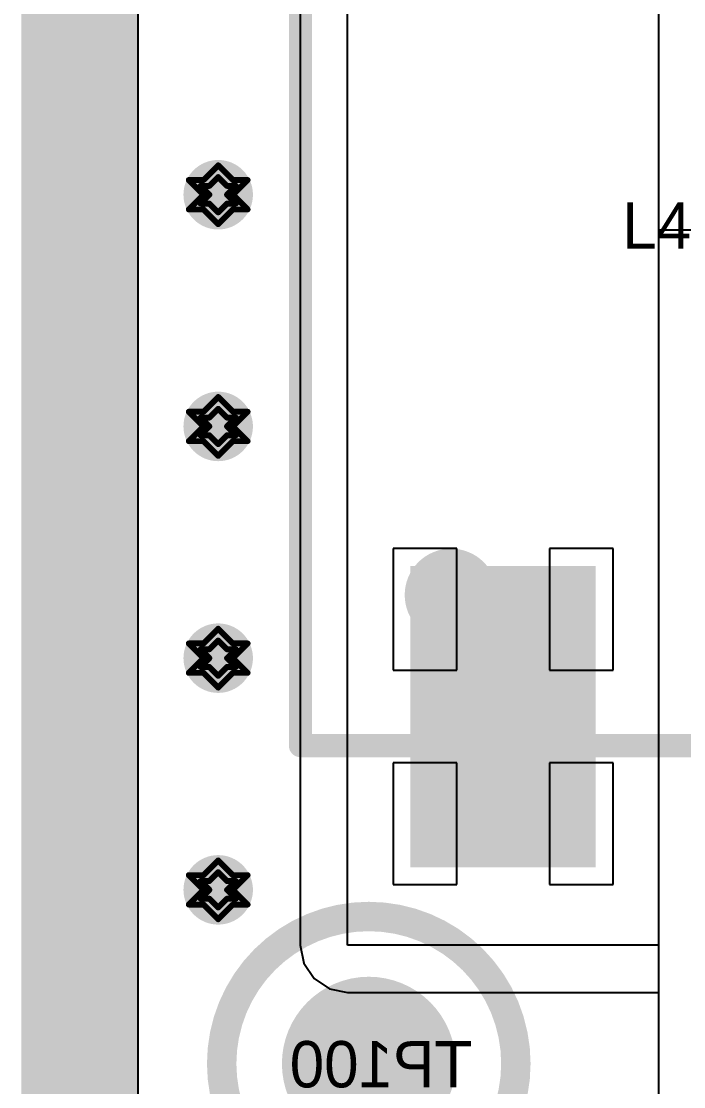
# Model space of a CAD drawing. Header units: millimetres. Extents: x 5 to 399, y 5 to 287.
# Drawn here: x 155.21 to 160.93, y 122.66 to 131.86 of the extents above; entities that cross this region are included whole.
import ezdxf

# ---------------------------------------------------------------- set-up
doc = ezdxf.new("R2010")
doc.units = ezdxf.units.MM
for name, color, linetype in [('BottomLayer', 5, 'Continuous'), ('BottomOverlay', 54, 'Continuous'), ('BottomPaste', 16, 'Continuous'), ('BottomSolder', 6, 'Continuous'), ('DrillDrawing', 1, 'Continuous'), ('DrillGuide', 244, 'Continuous'), ('KeepOutLayer', 6, 'Continuous'), ('Mechanical2', 216, 'Continuous'), ('MidLayer1', 16, 'Continuous'), ('MidLayer2', 76, 'Continuous'), ('MultiLayer', 9, 'Continuous'), ('PadHoleLayer', 156, 'Continuous'), ('TopLayer', 1, 'Continuous'), ('TopOverlay', 2, 'Continuous'), ('TopPaste', 8, 'Continuous'), ('TopSolder', 216, 'Continuous'), ('ViaHoleLayer', 16, 'Continuous')]:
    doc.layers.add(name, color=color, linetype=linetype)

# ---------------------------------------------------------------- blocks, each defined once
blk = doc.blocks.new('M4_4_5_PAD9_27')
at = {"layer": 'BottomLayer', "const_width": 4.5}
blk.add_lwpolyline([(-18.079, 18.249, 1), (-13.579, 18.249, 1)], format="xyb", close=True, dxfattribs=at)
at = {"layer": 'BottomSolder', "const_width": 4.55}
blk.add_lwpolyline([(-18.104, 18.249, 1), (-13.554, 18.249, 1)], format="xyb", close=True, dxfattribs=at)
at = {"layer": 'MidLayer1', "const_width": 4.5}
blk.add_lwpolyline([(-18.079, 18.249, 1), (-13.579, 18.249, 1)], format="xyb", close=True, dxfattribs=at)
at = {"layer": 'MidLayer2', "const_width": 4.5}
blk.add_lwpolyline([(-18.079, 18.249, 1), (-13.579, 18.249, 1)], format="xyb", close=True, dxfattribs=at)
at = {"layer": 'MultiLayer', "const_width": 4.5}
blk.add_lwpolyline([(-18.079, 18.249, 1), (-13.579, 18.249, 1)], format="xyb", close=True, dxfattribs=at)
at = {"layer": 'PadHoleLayer', "const_width": 2.25}
blk.add_lwpolyline([(-16.954, 18.249, 1), (-14.704, 18.249, 1)], format="xyb", close=True, dxfattribs=at)
at = {"layer": 'TopLayer', "const_width": 4.5}
blk.add_lwpolyline([(-18.079, 18.249, 1), (-13.579, 18.249, 1)], format="xyb", close=True, dxfattribs=at)
at = {"layer": 'TopSolder', "const_width": 4.55}
blk.add_lwpolyline([(-18.104, 18.249, 1), (-13.554, 18.249, 1)], format="xyb", close=True, dxfattribs=at)
blk = doc.blocks.new('ACM90V_55')
at = {"layer": 'TopLayer'}
blk.add_solid([(-5.5, 1), (-3, 1), (-5.5, 2.5), (-3, 2.5)], dxfattribs=at)
at = {"layer": 'TopOverlay', "const_width": 0.2}
for points in [[(-4.5, 3.5), (-4.5, -3.5)], [(-4.5, 3.5), (4.5, 3.5)]]:
    blk.add_lwpolyline(points, dxfattribs=at)
at = {"layer": 'TopOverlay'}
for points, const_width in [([(-4.55, 3.5, 1), (-4.45, 3.5, 1)], 0.1), ([(-4.55, 3.5, 1), (-4.45, 3.5, 1)], 0.1), ([(-3, 2.2, 1), (-3.4, 2.2, 1)], 0.4), ([(-3.5, 2.2, 1), (-3.3, 2.2, 1)], 0.2), ([(-3.1, 2.2, 1), (-2.9, 2.2, 1)], 0.2)]:
    blk.add_lwpolyline(points, format="xyb", close=True, dxfattribs=dict(at, const_width=const_width))
at = {"layer": 'TopPaste'}
blk.add_solid([(-5.5, 1), (-3, 1), (-5.5, 2.5), (-3, 2.5)], dxfattribs=at)
at = {"layer": 'TopSolder'}
blk.add_solid([(-5.55, 0.95), (-2.95, 0.95), (-5.55, 2.55), (-2.95, 2.55)], dxfattribs=at)
blk = doc.blocks.new('TP1_5MM_B_85')
at = {"layer": 'BottomLayer', "const_width": 0.75}
blk.add_lwpolyline([(-0.375, 0, 1), (0.375, 0, 1)], format="xyb", close=True, dxfattribs=at)
at = {"layer": 'BottomOverlay'}
for points, const_width in [([(1.27, 0, 1), (-1.27, 0, 1)], 0.254), ([(-1.3335, 0, 1), (-1.2065, 0, 1)], 0.127), ([(1.2065, 0, 1), (1.3335, 0, 1)], 0.127)]:
    blk.add_lwpolyline(points, format="xyb", close=True, dxfattribs=dict(at, const_width=const_width))
at = {"layer": 'BottomPaste', "const_width": 0.75}
blk.add_lwpolyline([(-0.375, 0, 1), (0.375, 0, 1)], format="xyb", close=True, dxfattribs=at)
at = {"layer": 'BottomSolder', "const_width": 0.75}
blk.add_lwpolyline([(-0.375, 0, 1), (0.375, 0, 1)], format="xyb", close=True, dxfattribs=at)

msp = doc.modelspace()

# ---------------------------------------------------------------- linework, layer by layer
at = {"layer": 'BottomLayer'}
for p, q in [((156.2222, 113.8764), (156.2222, 146.3618)), ((160.7124, 136.1014), (160.7124, 118.55))]:
    msp.add_line(p, q, dxfattribs=at)
at = {"layer": 'BottomLayer', "const_width": 0.3}
for points in [[(156.7624, 130.3618, 1), (157.0624, 130.3618, 1)], [(156.7624, 128.3618, 1), (157.0624, 128.3618, 1)], [(156.7624, 126.3618, 1), (157.0624, 126.3618, 1)], [(156.7624, 124.3618, 1), (157.0624, 124.3618, 1)]]:
    msp.add_lwpolyline(points, format="xyb", close=True, dxfattribs=at)
at = {"layer": 'DrillDrawing', "const_width": 0.0508}
for points in [[(156.7854, 130.4888), (156.9124, 130.6158)], [(156.9124, 130.6158), (157.0394, 130.4888)], [(156.6584, 130.4888), (156.7854, 130.3618)], [(156.6584, 130.4888), (156.7854, 130.4888)], [(156.8362, 130.438), (156.9124, 130.5142)], [(156.9124, 130.5142), (156.9886, 130.438)], [(157.0394, 130.4888), (157.1664, 130.4888)], [(157.0394, 130.3618), (157.1664, 130.4888)], [(156.76, 130.438), (156.8362, 130.3618)], [(156.76, 130.438), (156.8362, 130.438)], [(156.9886, 130.438), (157.0648, 130.438)], [(156.9886, 130.3618), (157.0648, 130.438)], [(156.6584, 130.2348), (156.7854, 130.3618)], [(156.76, 130.2856), (156.8362, 130.3618)], [(156.76, 130.2856), (156.8362, 130.2856)], [(156.8362, 130.2856), (156.9124, 130.2094)], [(156.9124, 130.2094), (156.9886, 130.2856)], [(156.9886, 130.3618), (157.0648, 130.2856)], [(156.9886, 130.2856), (157.0648, 130.2856)], [(157.0394, 130.3618), (157.1664, 130.2348)], [(156.6584, 130.2348), (156.7854, 130.2348)], [(156.7854, 130.2348), (156.9124, 130.1078)], [(156.9124, 130.1078), (157.0394, 130.2348)], [(157.0394, 130.2348), (157.1664, 130.2348)], [(156.7854, 128.4888), (156.9124, 128.6158)], [(156.9124, 128.6158), (157.0394, 128.4888)], [(156.6584, 128.4888), (156.7854, 128.3618)], [(156.6584, 128.4888), (156.7854, 128.4888)], [(156.8362, 128.438), (156.9124, 128.5142)], [(156.9124, 128.5142), (156.9886, 128.438)], [(157.0394, 128.4888), (157.1664, 128.4888)], [(157.0394, 128.3618), (157.1664, 128.4888)], [(156.6584, 128.2348), (156.7854, 128.3618)], [(156.76, 128.438), (156.8362, 128.3618)], [(156.76, 128.438), (156.8362, 128.438)], [(156.76, 128.2856), (156.8362, 128.3618)], [(156.9886, 128.438), (157.0648, 128.438)], [(156.9886, 128.3618), (157.0648, 128.438)], [(156.9886, 128.3618), (157.0648, 128.2856)], [(157.0394, 128.3618), (157.1664, 128.2348)], [(156.76, 128.2856), (156.8362, 128.2856)], [(156.8362, 128.2856), (156.9124, 128.2094)], [(156.9124, 128.2094), (156.9886, 128.2856)], [(156.9886, 128.2856), (157.0648, 128.2856)], [(156.6584, 128.2348), (156.7854, 128.2348)], [(156.7854, 128.2348), (156.9124, 128.1078)], [(156.9124, 128.1078), (157.0394, 128.2348)], [(157.0394, 128.2348), (157.1664, 128.2348)], [(156.7854, 126.4888), (156.9124, 126.6158)], [(156.9124, 126.6158), (157.0394, 126.4888)], [(156.8362, 126.438), (156.9124, 126.5142)], [(156.9124, 126.5142), (156.9886, 126.438)], [(156.6584, 126.4888), (156.7854, 126.3618)], [(156.6584, 126.4888), (156.7854, 126.4888)], [(156.76, 126.438), (156.8362, 126.3618)], [(156.76, 126.438), (156.8362, 126.438)], [(156.9886, 126.438), (157.0648, 126.438)], [(156.9886, 126.3618), (157.0648, 126.438)], [(157.0394, 126.4888), (157.1664, 126.4888)], [(157.0394, 126.3618), (157.1664, 126.4888)], [(156.6584, 126.2348), (156.7854, 126.3618)], [(156.76, 126.2856), (156.8362, 126.3618)], [(156.9886, 126.3618), (157.0648, 126.2856)], [(157.0394, 126.3618), (157.1664, 126.2348)], [(156.6584, 126.2348), (156.7854, 126.2348)], [(156.76, 126.2856), (156.8362, 126.2856)], [(156.7854, 126.2348), (156.9124, 126.1078)], [(156.8362, 126.2856), (156.9124, 126.2094)], [(156.9124, 126.2094), (156.9886, 126.2856)], [(156.9124, 126.1078), (157.0394, 126.2348)], [(156.9886, 126.2856), (157.0648, 126.2856)], [(157.0394, 126.2348), (157.1664, 126.2348)], [(156.7854, 124.4888), (156.9124, 124.6158)], [(156.9124, 124.6158), (157.0394, 124.4888)], [(156.6584, 124.4888), (156.7854, 124.3618)], [(156.6584, 124.4888), (156.7854, 124.4888)], [(156.8362, 124.438), (156.9124, 124.5142)], [(156.9124, 124.5142), (156.9886, 124.438)], [(157.0394, 124.4888), (157.1664, 124.4888)], [(157.0394, 124.3618), (157.1664, 124.4888)], [(156.76, 124.438), (156.8362, 124.3618)], [(156.76, 124.438), (156.8362, 124.438)], [(156.9886, 124.438), (157.0648, 124.438)], [(156.9886, 124.3618), (157.0648, 124.438)], [(156.6584, 124.2348), (156.7854, 124.3618)], [(156.76, 124.2856), (156.8362, 124.3618)], [(156.9886, 124.3618), (157.0648, 124.2856)], [(157.0394, 124.3618), (157.1664, 124.2348)], [(156.6584, 124.2348), (156.7854, 124.2348)], [(156.76, 124.2856), (156.8362, 124.2856)], [(156.7854, 124.2348), (156.9124, 124.1078)], [(156.8362, 124.2856), (156.9124, 124.2094)], [(156.9124, 124.2094), (156.9886, 124.2856)], [(156.9124, 124.1078), (157.0394, 124.2348)], [(156.9886, 124.2856), (157.0648, 124.2856)], [(157.0394, 124.2348), (157.1664, 124.2348)]]:
    msp.add_lwpolyline(points, dxfattribs=at)
at = {"layer": 'DrillDrawing', "const_width": 0.0254}
for points in [[(156.8997, 130.6158, 1), (156.9251, 130.6158, 1)], [(156.8997, 130.6158, 1), (156.9251, 130.6158, 1)], [(156.6457, 130.4888, 1), (156.6711, 130.4888, 1)], [(156.6457, 130.4888, 1), (156.6711, 130.4888, 1)], [(156.7727, 130.4888, 1), (156.7981, 130.4888, 1)], [(156.7727, 130.4888, 1), (156.7981, 130.4888, 1)], [(156.8997, 130.5142, 1), (156.9251, 130.5142, 1)], [(156.8997, 130.5142, 1), (156.9251, 130.5142, 1)], [(157.0267, 130.4888, 1), (157.0521, 130.4888, 1)], [(157.0267, 130.4888, 1), (157.0521, 130.4888, 1)], [(157.1537, 130.4888, 1), (157.1791, 130.4888, 1)], [(157.1537, 130.4888, 1), (157.1791, 130.4888, 1)], [(156.7473, 130.438, 1), (156.7727, 130.438, 1)], [(156.7473, 130.438, 1), (156.7727, 130.438, 1)], [(156.8235, 130.438, 1), (156.8489, 130.438, 1)], [(156.8235, 130.438, 1), (156.8489, 130.438, 1)], [(156.9759, 130.438, 1), (157.0013, 130.438, 1)], [(156.9759, 130.438, 1), (157.0013, 130.438, 1)], [(157.0521, 130.438, 1), (157.0775, 130.438, 1)], [(157.0521, 130.438, 1), (157.0775, 130.438, 1)], [(156.7473, 130.2856, 1), (156.7727, 130.2856, 1)], [(156.7473, 130.2856, 1), (156.7727, 130.2856, 1)], [(156.7727, 130.3618, 1), (156.7981, 130.3618, 1)], [(156.7727, 130.3618, 1), (156.7981, 130.3618, 1)], [(156.8235, 130.3618, 1), (156.8489, 130.3618, 1)], [(156.8235, 130.3618, 1), (156.8489, 130.3618, 1)], [(156.8235, 130.2856, 1), (156.8489, 130.2856, 1)], [(156.8235, 130.2856, 1), (156.8489, 130.2856, 1)], [(156.9759, 130.3618, 1), (157.0013, 130.3618, 1)], [(156.9759, 130.3618, 1), (157.0013, 130.3618, 1)], [(156.9759, 130.2856, 1), (157.0013, 130.2856, 1)], [(156.9759, 130.2856, 1), (157.0013, 130.2856, 1)], [(157.0267, 130.3618, 1), (157.0521, 130.3618, 1)], [(157.0267, 130.3618, 1), (157.0521, 130.3618, 1)], [(157.0521, 130.2856, 1), (157.0775, 130.2856, 1)], [(157.0521, 130.2856, 1), (157.0775, 130.2856, 1)], [(156.6457, 130.2348, 1), (156.6711, 130.2348, 1)], [(156.6457, 130.2348, 1), (156.6711, 130.2348, 1)], [(156.7727, 130.2348, 1), (156.7981, 130.2348, 1)], [(156.7727, 130.2348, 1), (156.7981, 130.2348, 1)], [(156.8997, 130.2094, 1), (156.9251, 130.2094, 1)], [(156.8997, 130.2094, 1), (156.9251, 130.2094, 1)], [(157.0267, 130.2348, 1), (157.0521, 130.2348, 1)], [(157.0267, 130.2348, 1), (157.0521, 130.2348, 1)], [(157.1537, 130.2348, 1), (157.1791, 130.2348, 1)], [(157.1537, 130.2348, 1), (157.1791, 130.2348, 1)], [(156.8997, 130.1078, 1), (156.9251, 130.1078, 1)], [(156.8997, 130.1078, 1), (156.9251, 130.1078, 1)], [(156.8997, 128.6158, 1), (156.9251, 128.6158, 1)], [(156.8997, 128.6158, 1), (156.9251, 128.6158, 1)], [(156.6457, 128.4888, 1), (156.6711, 128.4888, 1)], [(156.6457, 128.4888, 1), (156.6711, 128.4888, 1)], [(156.7727, 128.4888, 1), (156.7981, 128.4888, 1)], [(156.7727, 128.4888, 1), (156.7981, 128.4888, 1)], [(156.8997, 128.5142, 1), (156.9251, 128.5142, 1)], [(156.8997, 128.5142, 1), (156.9251, 128.5142, 1)], [(157.0267, 128.4888, 1), (157.0521, 128.4888, 1)], [(157.0267, 128.4888, 1), (157.0521, 128.4888, 1)], [(157.1537, 128.4888, 1), (157.1791, 128.4888, 1)], [(157.1537, 128.4888, 1), (157.1791, 128.4888, 1)], [(156.7473, 128.438, 1), (156.7727, 128.438, 1)], [(156.7473, 128.438, 1), (156.7727, 128.438, 1)], [(156.7727, 128.3618, 1), (156.7981, 128.3618, 1)], [(156.7727, 128.3618, 1), (156.7981, 128.3618, 1)], [(156.8235, 128.438, 1), (156.8489, 128.438, 1)], [(156.8235, 128.438, 1), (156.8489, 128.438, 1)], [(156.8235, 128.3618, 1), (156.8489, 128.3618, 1)], [(156.8235, 128.3618, 1), (156.8489, 128.3618, 1)], [(156.9759, 128.438, 1), (157.0013, 128.438, 1)], [(156.9759, 128.438, 1), (157.0013, 128.438, 1)], [(156.9759, 128.3618, 1), (157.0013, 128.3618, 1)], [(156.9759, 128.3618, 1), (157.0013, 128.3618, 1)], [(157.0267, 128.3618, 1), (157.0521, 128.3618, 1)], [(157.0267, 128.3618, 1), (157.0521, 128.3618, 1)], [(157.0521, 128.438, 1), (157.0775, 128.438, 1)], [(157.0521, 128.438, 1), (157.0775, 128.438, 1)], [(156.7473, 128.2856, 1), (156.7727, 128.2856, 1)], [(156.7473, 128.2856, 1), (156.7727, 128.2856, 1)], [(156.8235, 128.2856, 1), (156.8489, 128.2856, 1)], [(156.8235, 128.2856, 1), (156.8489, 128.2856, 1)], [(156.9759, 128.2856, 1), (157.0013, 128.2856, 1)], [(156.9759, 128.2856, 1), (157.0013, 128.2856, 1)], [(157.0521, 128.2856, 1), (157.0775, 128.2856, 1)], [(157.0521, 128.2856, 1), (157.0775, 128.2856, 1)], [(156.6457, 128.2348, 1), (156.6711, 128.2348, 1)], [(156.6457, 128.2348, 1), (156.6711, 128.2348, 1)], [(156.7727, 128.2348, 1), (156.7981, 128.2348, 1)], [(156.7727, 128.2348, 1), (156.7981, 128.2348, 1)], [(156.8997, 128.2094, 1), (156.9251, 128.2094, 1)], [(156.8997, 128.2094, 1), (156.9251, 128.2094, 1)], [(157.0267, 128.2348, 1), (157.0521, 128.2348, 1)], [(157.0267, 128.2348, 1), (157.0521, 128.2348, 1)], [(157.1537, 128.2348, 1), (157.1791, 128.2348, 1)], [(157.1537, 128.2348, 1), (157.1791, 128.2348, 1)], [(156.8997, 128.1078, 1), (156.9251, 128.1078, 1)], [(156.8997, 128.1078, 1), (156.9251, 128.1078, 1)], [(156.8997, 126.6158, 1), (156.9251, 126.6158, 1)], [(156.8997, 126.6158, 1), (156.9251, 126.6158, 1)], [(156.8997, 126.5142, 1), (156.9251, 126.5142, 1)], [(156.8997, 126.5142, 1), (156.9251, 126.5142, 1)], [(156.6457, 126.4888, 1), (156.6711, 126.4888, 1)], [(156.6457, 126.4888, 1), (156.6711, 126.4888, 1)], [(156.7473, 126.438, 1), (156.7727, 126.438, 1)], [(156.7473, 126.438, 1), (156.7727, 126.438, 1)], [(156.7727, 126.4888, 1), (156.7981, 126.4888, 1)], [(156.7727, 126.4888, 1), (156.7981, 126.4888, 1)], [(156.8235, 126.438, 1), (156.8489, 126.438, 1)], [(156.8235, 126.438, 1), (156.8489, 126.438, 1)], [(156.9759, 126.438, 1), (157.0013, 126.438, 1)], [(156.9759, 126.438, 1), (157.0013, 126.438, 1)], [(157.0267, 126.4888, 1), (157.0521, 126.4888, 1)], [(157.0267, 126.4888, 1), (157.0521, 126.4888, 1)], [(157.0521, 126.438, 1), (157.0775, 126.438, 1)], [(157.0521, 126.438, 1), (157.0775, 126.438, 1)], [(157.1537, 126.4888, 1), (157.1791, 126.4888, 1)], [(157.1537, 126.4888, 1), (157.1791, 126.4888, 1)], [(156.7727, 126.3618, 1), (156.7981, 126.3618, 1)], [(156.7727, 126.3618, 1), (156.7981, 126.3618, 1)], [(156.8235, 126.3618, 1), (156.8489, 126.3618, 1)], [(156.8235, 126.3618, 1), (156.8489, 126.3618, 1)], [(156.9759, 126.3618, 1), (157.0013, 126.3618, 1)], [(156.9759, 126.3618, 1), (157.0013, 126.3618, 1)], [(157.0267, 126.3618, 1), (157.0521, 126.3618, 1)], [(157.0267, 126.3618, 1), (157.0521, 126.3618, 1)], [(156.6457, 126.2348, 1), (156.6711, 126.2348, 1)], [(156.6457, 126.2348, 1), (156.6711, 126.2348, 1)], [(156.7473, 126.2856, 1), (156.7727, 126.2856, 1)], [(156.7473, 126.2856, 1), (156.7727, 126.2856, 1)], [(156.7727, 126.2348, 1), (156.7981, 126.2348, 1)], [(156.7727, 126.2348, 1), (156.7981, 126.2348, 1)], [(156.8235, 126.2856, 1), (156.8489, 126.2856, 1)], [(156.8235, 126.2856, 1), (156.8489, 126.2856, 1)], [(156.9759, 126.2856, 1), (157.0013, 126.2856, 1)], [(156.9759, 126.2856, 1), (157.0013, 126.2856, 1)], [(157.0267, 126.2348, 1), (157.0521, 126.2348, 1)], [(157.0267, 126.2348, 1), (157.0521, 126.2348, 1)], [(157.0521, 126.2856, 1), (157.0775, 126.2856, 1)], [(157.0521, 126.2856, 1), (157.0775, 126.2856, 1)], [(157.1537, 126.2348, 1), (157.1791, 126.2348, 1)], [(157.1537, 126.2348, 1), (157.1791, 126.2348, 1)], [(156.8997, 126.2094, 1), (156.9251, 126.2094, 1)], [(156.8997, 126.2094, 1), (156.9251, 126.2094, 1)], [(156.8997, 126.1078, 1), (156.9251, 126.1078, 1)], [(156.8997, 126.1078, 1), (156.9251, 126.1078, 1)], [(156.8997, 124.6158, 1), (156.9251, 124.6158, 1)], [(156.8997, 124.6158, 1), (156.9251, 124.6158, 1)], [(156.6457, 124.4888, 1), (156.6711, 124.4888, 1)], [(156.6457, 124.4888, 1), (156.6711, 124.4888, 1)], [(156.7727, 124.4888, 1), (156.7981, 124.4888, 1)], [(156.7727, 124.4888, 1), (156.7981, 124.4888, 1)], [(156.8997, 124.5142, 1), (156.9251, 124.5142, 1)], [(156.8997, 124.5142, 1), (156.9251, 124.5142, 1)], [(157.0267, 124.4888, 1), (157.0521, 124.4888, 1)], [(157.0267, 124.4888, 1), (157.0521, 124.4888, 1)], [(157.1537, 124.4888, 1), (157.1791, 124.4888, 1)], [(157.1537, 124.4888, 1), (157.1791, 124.4888, 1)], [(156.7473, 124.438, 1), (156.7727, 124.438, 1)], [(156.7473, 124.438, 1), (156.7727, 124.438, 1)], [(156.8235, 124.438, 1), (156.8489, 124.438, 1)], [(156.8235, 124.438, 1), (156.8489, 124.438, 1)], [(156.9759, 124.438, 1), (157.0013, 124.438, 1)], [(156.9759, 124.438, 1), (157.0013, 124.438, 1)], [(157.0521, 124.438, 1), (157.0775, 124.438, 1)], [(157.0521, 124.438, 1), (157.0775, 124.438, 1)], [(156.7727, 124.3618, 1), (156.7981, 124.3618, 1)], [(156.7727, 124.3618, 1), (156.7981, 124.3618, 1)], [(156.8235, 124.3618, 1), (156.8489, 124.3618, 1)], [(156.8235, 124.3618, 1), (156.8489, 124.3618, 1)], [(156.9759, 124.3618, 1), (157.0013, 124.3618, 1)], [(156.9759, 124.3618, 1), (157.0013, 124.3618, 1)], [(157.0267, 124.3618, 1), (157.0521, 124.3618, 1)], [(157.0267, 124.3618, 1), (157.0521, 124.3618, 1)], [(156.6457, 124.2348, 1), (156.6711, 124.2348, 1)], [(156.6457, 124.2348, 1), (156.6711, 124.2348, 1)], [(156.7473, 124.2856, 1), (156.7727, 124.2856, 1)], [(156.7473, 124.2856, 1), (156.7727, 124.2856, 1)], [(156.7727, 124.2348, 1), (156.7981, 124.2348, 1)], [(156.7727, 124.2348, 1), (156.7981, 124.2348, 1)], [(156.8235, 124.2856, 1), (156.8489, 124.2856, 1)], [(156.8235, 124.2856, 1), (156.8489, 124.2856, 1)], [(156.9759, 124.2856, 1), (157.0013, 124.2856, 1)], [(156.9759, 124.2856, 1), (157.0013, 124.2856, 1)], [(157.0267, 124.2348, 1), (157.0521, 124.2348, 1)], [(157.0267, 124.2348, 1), (157.0521, 124.2348, 1)], [(157.0521, 124.2856, 1), (157.0775, 124.2856, 1)], [(157.0521, 124.2856, 1), (157.0775, 124.2856, 1)], [(157.1537, 124.2348, 1), (157.1791, 124.2348, 1)], [(157.1537, 124.2348, 1), (157.1791, 124.2348, 1)], [(156.8997, 124.2094, 1), (156.9251, 124.2094, 1)], [(156.8997, 124.2094, 1), (156.9251, 124.2094, 1)], [(156.8997, 124.1078, 1), (156.9251, 124.1078, 1)], [(156.8997, 124.1078, 1), (156.9251, 124.1078, 1)]]:
    msp.add_lwpolyline(points, format="xyb", close=True, dxfattribs=at)
at = {"layer": 'DrillGuide', "const_width": 0.125}
for points in [[(156.8499, 130.3618, 1), (156.9749, 130.3618, 1)], [(156.8499, 128.3618, 1), (156.9749, 128.3618, 1)], [(156.8499, 126.3618, 1), (156.9749, 126.3618, 1)], [(156.8499, 124.3618, 1), (156.9749, 124.3618, 1)]]:
    msp.add_lwpolyline(points, format="xyb", close=True, dxfattribs=at)
at = {"layer": 'KeepOutLayer', "const_width": 1}
msp.add_lwpolyline([(155.7124, 111.3618), (155.7124, 191.3618)], dxfattribs=at)
at = {"layer": 'Mechanical2', "const_width": 0.254}
msp.add_lwpolyline([(155.7124, 191.3618), (155.7124, 111.3618)], dxfattribs=at)
at = {"layer": 'MidLayer1'}
for p, q in [((156.2222, 113.8764), (156.2222, 146.3618)), ((160.7124, 136.1014), (160.7124, 118.55))]:
    msp.add_line(p, q, dxfattribs=at)
at = {"layer": 'MidLayer1', "const_width": 0.3}
for points in [[(156.7624, 130.3618, 1), (157.0624, 130.3618, 1)], [(156.7624, 128.3618, 1), (157.0624, 128.3618, 1)], [(156.7624, 126.3618, 1), (157.0624, 126.3618, 1)], [(156.7624, 124.3618, 1), (157.0624, 124.3618, 1)]]:
    msp.add_lwpolyline(points, format="xyb", close=True, dxfattribs=at)
at = {"layer": 'MidLayer2'}
for p, q in [((156.2222, 113.8764), (156.2222, 146.3618)), ((160.7124, 136.1014), (160.7124, 118.55))]:
    msp.add_line(p, q, dxfattribs=at)
at = {"layer": 'MidLayer2', "const_width": 0.3}
for points in [[(156.7624, 130.3618, 1), (157.0624, 130.3618, 1)], [(156.7624, 128.3618, 1), (157.0624, 128.3618, 1)], [(156.7624, 126.3618, 1), (157.0624, 126.3618, 1)], [(156.7624, 124.3618, 1), (157.0624, 124.3618, 1)]]:
    msp.add_lwpolyline(points, format="xyb", close=True, dxfattribs=at)
at = {"layer": 'MultiLayer', "const_width": 0.3}
for points in [[(156.7624, 130.3618, 1), (157.0624, 130.3618, 1)], [(156.7624, 128.3618, 1), (157.0624, 128.3618, 1)], [(156.7624, 126.3618, 1), (157.0624, 126.3618, 1)], [(156.7624, 124.3618, 1), (157.0624, 124.3618, 1)]]:
    msp.add_lwpolyline(points, format="xyb", close=True, dxfattribs=at)
at = {"layer": 'TopLayer'}
for p, q in [((156.2222, 113.8764), (156.2222, 146.3618)), ((157.6214, 132.128), (157.6214, 123.884)), ((158.0293, 123.884), (158.0293, 132.128)), ((166.4068, 130.0562), (160.7124, 130.0562)), ((160.7124, 130.0562), (160.7124, 123.884)), ((158.9726, 127.307), (158.4226, 127.307)), ((158.4226, 127.307), (158.4226, 126.257)), ((158.9726, 126.257), (158.9726, 127.307)), ((160.3226, 127.307), (159.7726, 127.307)), ((159.7726, 127.307), (159.7726, 126.257)), ((160.3226, 126.257), (160.3226, 127.307)), ((158.4226, 126.257), (158.9726, 126.257)), ((159.7726, 126.257), (160.3226, 126.257)), ((158.9726, 125.457), (158.4226, 125.457)), ((158.4226, 125.457), (158.4226, 124.407)), ((158.9726, 124.407), (158.9726, 125.457)), ((160.3226, 125.457), (159.7726, 125.457)), ((159.7726, 125.457), (159.7726, 124.407)), ((160.3226, 124.407), (160.3226, 125.457)), ((158.4226, 124.407), (158.9726, 124.407)), ((159.7726, 124.407), (160.3226, 124.407)), ((157.6214, 123.884), (157.6525, 123.7279)), ((160.7124, 123.884), (158.0293, 123.884)), ((157.6525, 123.7279), (157.7409, 123.5956)), ((157.7409, 123.5956), (157.8732, 123.5072)), ((157.8732, 123.5072), (158.0293, 123.4762)), ((158.0293, 123.4762), (160.7124, 123.4762)), ((160.7124, 123.4762), (160.7124, 118.365))]:
    msp.add_line(p, q, dxfattribs=at)
at = {"layer": 'TopLayer', "const_width": 0.3}
for points in [[(156.7624, 130.3618, 1), (157.0624, 130.3618, 1)], [(156.7624, 128.3618, 1), (157.0624, 128.3618, 1)], [(156.7624, 126.3618, 1), (157.0624, 126.3618, 1)], [(156.7624, 124.3618, 1), (157.0624, 124.3618, 1)]]:
    msp.add_lwpolyline(points, format="xyb", close=True, dxfattribs=at)
at = {"layer": 'ViaHoleLayer', "const_width": 0.125}
for points in [[(156.8499, 130.3618, 1), (156.9749, 130.3618, 1)], [(156.8499, 128.3618, 1), (156.9749, 128.3618, 1)], [(156.8499, 126.3618, 1), (156.9749, 126.3618, 1)], [(156.8499, 124.3618, 1), (156.9749, 124.3618, 1)]]:
    msp.add_lwpolyline(points, format="xyb", close=True, dxfattribs=at)

# ---------------------------------------------------------------- block references
at = {"rotation": 90}
for name, p in [('ACM90V_55', (161.1226, 130.107)), ('TP1_5MM_B_85', (158.2124, 122.8618))]:
    msp.add_blockref(name, p, dxfattribs=at)
msp.add_blockref('M4_4_5_PAD9_27', (178.5414, 100.1128))

# ---------------------------------------------------------------- texts
at = {"layer": 'BottomOverlay', "text_generation_flag": 2}
msp.add_text('TP100', height=0.4, dxfattribs=at).set_placement((159.1056, 122.6566))
at = {"layer": 'TopOverlay'}
msp.add_text('L400', height=0.4, dxfattribs=at).set_placement((160.401, 129.8956))

doc.saveas('drawing.dxf')
